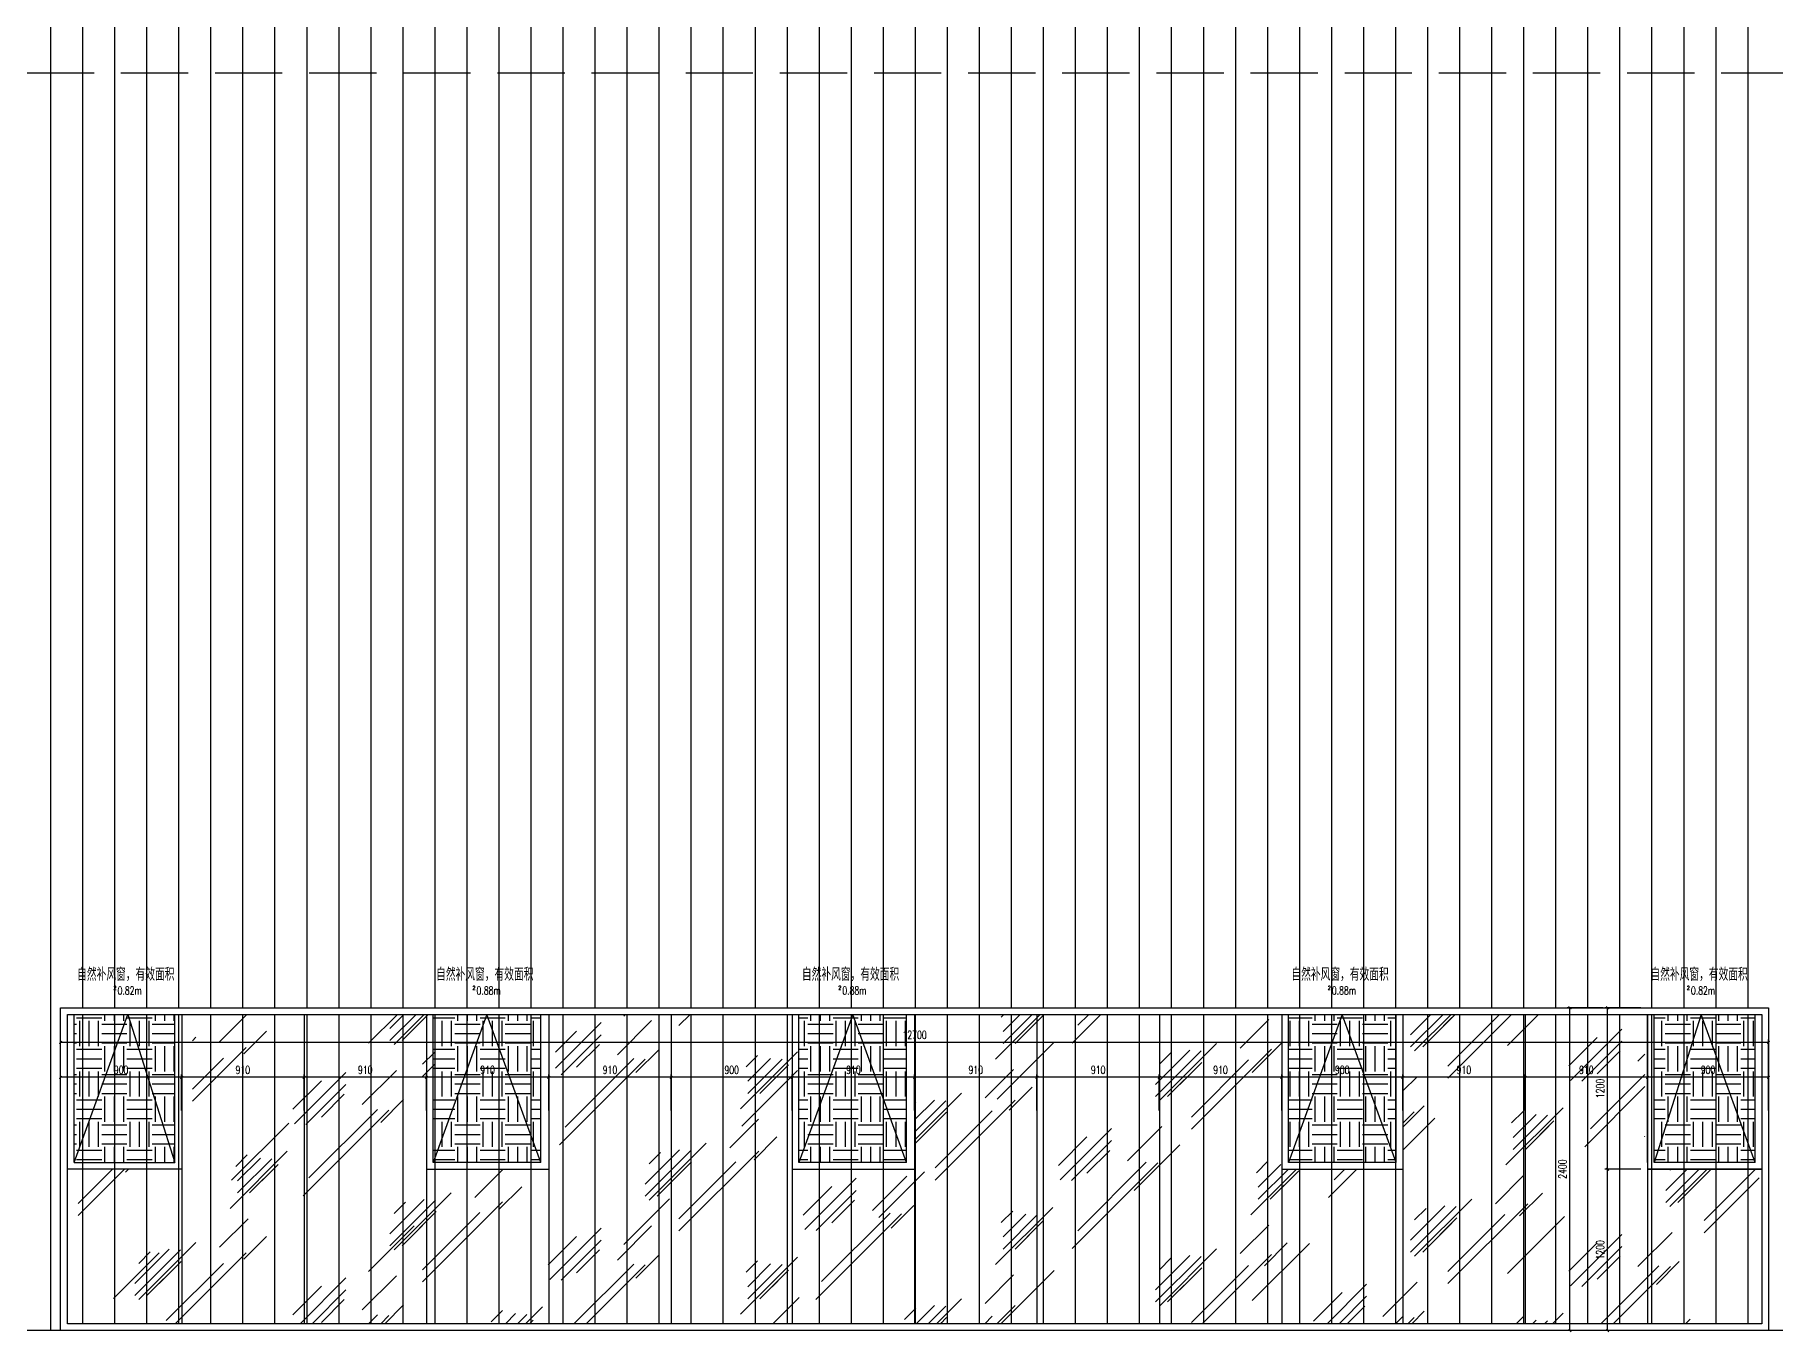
# Model space of a CAD drawing. Extents: x -2377130 to 293730, y -2 to 754590.
# Drawn here: x 65127 to 78069, y 517225 to 526872 of the extents above; entities that cross this region are included whole.
import ezdxf

# ---------------------------------------------------------------- set-up
doc = ezdxf.new("R2010")
doc.units = 0
doc.header["$LTSCALE"] = 1000
doc.header["$MEASUREMENT"] = 0
doc.linetypes.add('__DASH', pattern=[0.35, 0.25, -0.1])
doc.linetypes.add('DOTE', pattern=[2.42, 2, -0.2, 0.02, -0.2])
doc.layers.get('Defpoints').update_dxf_attribs({"color": 210})
for name, color, linetype in [('A-AXIS-DOTE', 14, 'DOTE'), ('A-HATCH-2', 251, 'Continuous'), ('A-LIN-V', 9, 'Continuous'), ('A-WINDOW', 140, 'Continuous'), ('A-门窗表显示尺寸', 160, 'Continuous'), ('SPACE', 7, 'Continuous'), ('SPACE_HATCH', 8, 'Continuous')]:
    doc.layers.add(name, color=color, linetype=linetype)
doc.layers.add('A-WALL-HATCH', color=8, linetype='Continuous', lineweight=13)
doc.layers.add('A-加建区域', color=47, linetype='Continuous', plot=False)
doc.styles.add('_TCH_SPACE', font='SIMPLEX', dxfattribs={"height": 5, "bigfont": 'GBCBIG'})
doc.styles.add('A-DIM_T3', font='SIMPLEX', dxfattribs={"width": 0.705882, "bigfont": 'GBCBIG'})
doc.dimstyles.new('A-DIM&&20', dxfattribs={"dimtxt": 59.5, "dimasz": 20, "dimexe": 20, "dimexo": 20, "dimgap": 25.25, "dimtad": 1, "dimdec": 0, "dimzin": 0, "dimdsep": 46, "dimtxsty": 'A-DIM_T3', "dimblk": 'ARCHTICK', "dimcen": 0.09, "dimclrt": 7, "dimazin": 2, "dimtfac": 1, "dimtdec": 0, "dimtix": 1, "dimtmove": 2, "dimatfit": 3, "dimfxl": 0, "dimtolj": 1, "dimtzin": 0, "dimarcsym": 0})
pattern_1 = [(0, (0, 0), (187.5, 187.5), [187.5, -187.5]), (0, (0, 70.31), (187.5, 187.5), [187.5, -187.5]), (0, (0, 140.62), (187.5, 187.5), [187.5, -187.5]), (90, (23.44, 164.06), (-187.5, 187.5), [187.5, -187.5]), (90, (93.75, 164.06), (-187.5, 187.5), [187.5, -187.5]), (90, (164.06, 164.06), (-187.5, 187.5), [187.5, -187.5])]

# ---------------------------------------------------------------- blocks, each defined once
blk = doc.blocks.new('_ArchTick')
at = {"color": 0, "linetype": 'ByBlock', "const_width": 0.4}
blk.add_lwpolyline([(-0.5, -0.5), (0.5, 0.5)], dxfattribs=at)
blk = doc.blocks.new('*D1554')
at = {"layer": 'A-门窗表显示尺寸', "color": 0, "lineweight": -2}
for p, q in [((76789, 519637), (76522, 519637)), ((76542, 517237), (76542, 519637)), ((76789, 517237), (76522, 517237))]:
    blk.add_line(p, q, dxfattribs=at)
at = {"layer": 'Defpoints', "color": 0}
for p in [(76542, 519637), (76809, 519637), (76809, 517237)]:
    blk.add_point(p, dxfattribs=at)
at = {"layer": 'A-门窗表显示尺寸', "color": 0, "lineweight": -2, "xscale": 20, "yscale": 20, "zscale": 20}
for p, rotation in [((76542, 519637), 90), ((76542, 517237), 270)]:
    blk.add_blockref('_ArchTick', p, dxfattribs=dict(at, rotation=rotation))
at = {"layer": 'A-门窗表显示尺寸', "color": 7, "insert": (76487, 518437), "char_height": 59.5, "attachment_point": 5, "rotation": 90, "style": 'A-DIM_T3'}
blk.add_mtext('\\A1;2400', dxfattribs=at)
blk = doc.blocks.new('*D1555')
at = {"layer": 'A-门窗表显示尺寸', "color": 0, "lineweight": -2}
for p, q in [((65319, 519132), (65319, 519400)), ((78019, 519380), (65319, 519380)), ((78019, 519132), (78019, 519400))]:
    blk.add_line(p, q, dxfattribs=at)
at = {"layer": 'Defpoints', "color": 0}
for p in [(65319, 519380), (65319, 519112), (78019, 519112)]:
    blk.add_point(p, dxfattribs=at)
at = {"layer": 'A-门窗表显示尺寸', "color": 0, "lineweight": -2, "xscale": 20, "yscale": 20, "zscale": 20}
for p, rotation in [((65319, 519380), 180.0000000001045), ((78019, 519380), 1.045563635670987e-10)]:
    blk.add_blockref('_ArchTick', p, dxfattribs=dict(at, rotation=rotation))
at = {"layer": 'A-门窗表显示尺寸', "color": 7, "insert": (71669, 519435), "char_height": 59.5, "attachment_point": 5, "style": 'A-DIM_T3'}
blk.add_mtext('\\A1;12700', dxfattribs=at)
blk = doc.blocks.new('*D1556')
at = {"layer": 'A-门窗表显示尺寸', "color": 0, "lineweight": -2}
for p, q in [((77119, 518872), (77119, 519140)), ((78019, 519120), (77119, 519120)), ((78019, 518872), (78019, 519140))]:
    blk.add_line(p, q, dxfattribs=at)
at = {"layer": 'Defpoints', "color": 0}
for p in [(77119, 519120), (77119, 518852), (78019, 518852)]:
    blk.add_point(p, dxfattribs=at)
at = {"layer": 'A-门窗表显示尺寸', "color": 0, "lineweight": -2, "xscale": 20, "yscale": 20, "zscale": 20}
for p, rotation in [((77119, 519120), 180.0000000001038), ((78019, 519120), 1.037570029893686e-10)]:
    blk.add_blockref('_ArchTick', p, dxfattribs=dict(at, rotation=rotation))
at = {"layer": 'A-门窗表显示尺寸', "color": 7, "insert": (77569, 519175), "char_height": 59.5, "attachment_point": 5, "style": 'A-DIM_T3'}
blk.add_mtext('\\A1;900', dxfattribs=at)
blk = doc.blocks.new('*D1563')
at = {"layer": 'A-门窗表显示尺寸', "color": 0, "lineweight": -2}
for p, q in [((76209, 518872), (76209, 519140)), ((77119, 519120), (76209, 519120)), ((77119, 518872), (77119, 519140))]:
    blk.add_line(p, q, dxfattribs=at)
at = {"layer": 'Defpoints', "color": 0}
for p in [(76209, 519120), (76209, 518852), (77119, 518852)]:
    blk.add_point(p, dxfattribs=at)
at = {"layer": 'A-门窗表显示尺寸', "color": 0, "lineweight": -2, "xscale": 20, "yscale": 20, "zscale": 20}
for p, rotation in [((76209, 519120), 180.0000000001026), ((77119, 519120), 1.025579621227735e-10)]:
    blk.add_blockref('_ArchTick', p, dxfattribs=dict(at, rotation=rotation))
at = {"layer": 'A-门窗表显示尺寸', "color": 7, "insert": (76664, 519175), "char_height": 59.5, "attachment_point": 5, "style": 'A-DIM_T3'}
blk.add_mtext('\\A1;910', dxfattribs=at)
blk = doc.blocks.new('*D1564')
at = {"layer": 'A-门窗表显示尺寸', "color": 0, "lineweight": -2}
for p, q in [((75299, 518872), (75299, 519140)), ((76209, 519120), (75299, 519120)), ((76209, 518872), (76209, 519140))]:
    blk.add_line(p, q, dxfattribs=at)
at = {"layer": 'Defpoints', "color": 0}
for p in [(75299, 519120), (75299, 518852), (76209, 518852)]:
    blk.add_point(p, dxfattribs=at)
at = {"layer": 'A-门窗表显示尺寸', "color": 0, "lineweight": -2, "xscale": 20, "yscale": 20, "zscale": 20}
for p, rotation in [((75299, 519120), 180.0000000001026), ((76209, 519120), 1.025579621227735e-10)]:
    blk.add_blockref('_ArchTick', p, dxfattribs=dict(at, rotation=rotation))
at = {"layer": 'A-门窗表显示尺寸', "color": 7, "insert": (75754, 519175), "char_height": 59.5, "attachment_point": 5, "style": 'A-DIM_T3'}
blk.add_mtext('\\A1;910', dxfattribs=at)
blk = doc.blocks.new('*D1565')
at = {"layer": 'A-门窗表显示尺寸', "color": 0, "lineweight": -2}
for p, q in [((74399, 518872), (74399, 519140)), ((75299, 519120), (74399, 519120)), ((75299, 518872), (75299, 519140))]:
    blk.add_line(p, q, dxfattribs=at)
at = {"layer": 'Defpoints', "color": 0}
for p in [(74399, 519120), (74399, 518852), (75299, 518852)]:
    blk.add_point(p, dxfattribs=at)
at = {"layer": 'A-门窗表显示尺寸', "color": 0, "lineweight": -2, "xscale": 20, "yscale": 20, "zscale": 20}
for p, rotation in [((74399, 519120), 180.0000000001038), ((75299, 519120), 1.037570029893686e-10)]:
    blk.add_blockref('_ArchTick', p, dxfattribs=dict(at, rotation=rotation))
at = {"layer": 'A-门窗表显示尺寸', "color": 7, "insert": (74849, 519175), "char_height": 59.5, "attachment_point": 5, "style": 'A-DIM_T3'}
blk.add_mtext('\\A1;900', dxfattribs=at)
blk = doc.blocks.new('*D1566')
at = {"layer": 'A-门窗表显示尺寸', "color": 0, "lineweight": -2}
for p, q in [((73489, 518872), (73489, 519140)), ((74399, 519120), (73489, 519120)), ((74399, 518872), (74399, 519140))]:
    blk.add_line(p, q, dxfattribs=at)
at = {"layer": 'Defpoints', "color": 0}
for p in [(73489, 519120), (73489, 518852), (74399, 518852)]:
    blk.add_point(p, dxfattribs=at)
at = {"layer": 'A-门窗表显示尺寸', "color": 0, "lineweight": -2, "xscale": 20, "yscale": 20, "zscale": 20}
for p, rotation in [((73489, 519120), 180.0000000001026), ((74399, 519120), 1.025579621227735e-10)]:
    blk.add_blockref('_ArchTick', p, dxfattribs=dict(at, rotation=rotation))
at = {"layer": 'A-门窗表显示尺寸', "color": 7, "insert": (73944, 519175), "char_height": 59.5, "attachment_point": 5, "style": 'A-DIM_T3'}
blk.add_mtext('\\A1;910', dxfattribs=at)
blk = doc.blocks.new('*D1567')
at = {"layer": 'A-门窗表显示尺寸', "color": 0, "lineweight": -2}
for p, q in [((72579, 518872), (72579, 519140)), ((73489, 519120), (72579, 519120)), ((73489, 518872), (73489, 519140))]:
    blk.add_line(p, q, dxfattribs=at)
at = {"layer": 'Defpoints', "color": 0}
for p in [(72579, 519120), (72579, 518852), (73489, 518852)]:
    blk.add_point(p, dxfattribs=at)
at = {"layer": 'A-门窗表显示尺寸', "color": 0, "lineweight": -2, "xscale": 20, "yscale": 20, "zscale": 20}
for p, rotation in [((72579, 519120), 180.0000000001026), ((73489, 519120), 1.025579621227735e-10)]:
    blk.add_blockref('_ArchTick', p, dxfattribs=dict(at, rotation=rotation))
at = {"layer": 'A-门窗表显示尺寸', "color": 7, "insert": (73034, 519175), "char_height": 59.5, "attachment_point": 5, "style": 'A-DIM_T3'}
blk.add_mtext('\\A1;910', dxfattribs=at)
blk = doc.blocks.new('*D1568')
at = {"layer": 'A-门窗表显示尺寸', "color": 0, "lineweight": -2}
for p, q in [((71669, 518872), (71669, 519140)), ((72579, 519120), (71669, 519120)), ((72579, 518872), (72579, 519140))]:
    blk.add_line(p, q, dxfattribs=at)
at = {"layer": 'Defpoints', "color": 0}
for p in [(71669, 519120), (71669, 518852), (72579, 518852)]:
    blk.add_point(p, dxfattribs=at)
at = {"layer": 'A-门窗表显示尺寸', "color": 0, "lineweight": -2, "xscale": 20, "yscale": 20, "zscale": 20}
for p, rotation in [((71669, 519120), 180.0000000001026), ((72579, 519120), 1.025579621227735e-10)]:
    blk.add_blockref('_ArchTick', p, dxfattribs=dict(at, rotation=rotation))
at = {"layer": 'A-门窗表显示尺寸', "color": 7, "insert": (72124, 519175), "char_height": 59.5, "attachment_point": 5, "style": 'A-DIM_T3'}
blk.add_mtext('\\A1;910', dxfattribs=at)
blk = doc.blocks.new('*D1569')
at = {"layer": 'A-门窗表显示尺寸', "color": 0, "lineweight": -2}
for p, q in [((70759, 518872), (70759, 519140)), ((71669, 519120), (70759, 519120)), ((71669, 518872), (71669, 519140))]:
    blk.add_line(p, q, dxfattribs=at)
at = {"layer": 'Defpoints', "color": 0}
for p in [(70759, 519120), (70759, 518852), (71669, 518852)]:
    blk.add_point(p, dxfattribs=at)
at = {"layer": 'A-门窗表显示尺寸', "color": 0, "lineweight": -2, "xscale": 20, "yscale": 20, "zscale": 20}
for p, rotation in [((70759, 519120), 180.0000000001026), ((71669, 519120), 1.025579621227735e-10)]:
    blk.add_blockref('_ArchTick', p, dxfattribs=dict(at, rotation=rotation))
at = {"layer": 'A-门窗表显示尺寸', "color": 7, "insert": (71214, 519175), "char_height": 59.5, "attachment_point": 5, "style": 'A-DIM_T3'}
blk.add_mtext('\\A1;910', dxfattribs=at)
blk = doc.blocks.new('*D1570')
at = {"layer": 'A-门窗表显示尺寸', "color": 0, "lineweight": -2}
for p, q in [((69859, 518872), (69859, 519140)), ((70759, 519120), (69859, 519120)), ((70759, 518872), (70759, 519140))]:
    blk.add_line(p, q, dxfattribs=at)
at = {"layer": 'Defpoints', "color": 0}
for p in [(69859, 519120), (69859, 518852), (70759, 518852)]:
    blk.add_point(p, dxfattribs=at)
at = {"layer": 'A-门窗表显示尺寸', "color": 0, "lineweight": -2, "xscale": 20, "yscale": 20, "zscale": 20}
for p, rotation in [((69859, 519120), 180.0000000001038), ((70759, 519120), 1.037570029893686e-10)]:
    blk.add_blockref('_ArchTick', p, dxfattribs=dict(at, rotation=rotation))
at = {"layer": 'A-门窗表显示尺寸', "color": 7, "insert": (70309, 519175), "char_height": 59.5, "attachment_point": 5, "style": 'A-DIM_T3'}
blk.add_mtext('\\A1;900', dxfattribs=at)
blk = doc.blocks.new('*D1571')
at = {"layer": 'A-门窗表显示尺寸', "color": 0, "lineweight": -2}
for p, q in [((68949, 518872), (68949, 519140)), ((69859, 519120), (68949, 519120)), ((69859, 518872), (69859, 519140))]:
    blk.add_line(p, q, dxfattribs=at)
at = {"layer": 'Defpoints', "color": 0}
for p in [(68949, 519120), (68949, 518852), (69859, 518852)]:
    blk.add_point(p, dxfattribs=at)
at = {"layer": 'A-门窗表显示尺寸', "color": 0, "lineweight": -2, "xscale": 20, "yscale": 20, "zscale": 20}
for p, rotation in [((68949, 519120), 180.0000000001026), ((69859, 519120), 1.025579621227735e-10)]:
    blk.add_blockref('_ArchTick', p, dxfattribs=dict(at, rotation=rotation))
at = {"layer": 'A-门窗表显示尺寸', "color": 7, "insert": (69404, 519175), "char_height": 59.5, "attachment_point": 5, "style": 'A-DIM_T3'}
blk.add_mtext('\\A1;910', dxfattribs=at)
blk = doc.blocks.new('*D1557')
at = {"layer": 'A-门窗表显示尺寸', "color": 0, "lineweight": -2}
for p, q in [((68039, 518872), (68039, 519140)), ((68949, 519120), (68039, 519120)), ((68949, 518872), (68949, 519140))]:
    blk.add_line(p, q, dxfattribs=at)
at = {"layer": 'Defpoints', "color": 0}
for p in [(68039, 519120), (68039, 518852), (68949, 518852)]:
    blk.add_point(p, dxfattribs=at)
at = {"layer": 'A-门窗表显示尺寸', "color": 0, "lineweight": -2, "xscale": 20, "yscale": 20, "zscale": 20}
for p, rotation in [((68039, 519120), 180.0000000001026), ((68949, 519120), 1.025579621227735e-10)]:
    blk.add_blockref('_ArchTick', p, dxfattribs=dict(at, rotation=rotation))
at = {"layer": 'A-门窗表显示尺寸', "color": 7, "insert": (68494, 519175), "char_height": 59.5, "attachment_point": 5, "style": 'A-DIM_T3'}
blk.add_mtext('\\A1;910', dxfattribs=at)
blk = doc.blocks.new('*D1558')
at = {"layer": 'A-门窗表显示尺寸', "color": 0, "lineweight": -2}
for p, q in [((67129, 518872), (67129, 519140)), ((68039, 519120), (67129, 519120)), ((68039, 518872), (68039, 519140))]:
    blk.add_line(p, q, dxfattribs=at)
at = {"layer": 'Defpoints', "color": 0}
for p in [(67129, 519120), (67129, 518852), (68039, 518852)]:
    blk.add_point(p, dxfattribs=at)
at = {"layer": 'A-门窗表显示尺寸', "color": 0, "lineweight": -2, "xscale": 20, "yscale": 20, "zscale": 20}
for p, rotation in [((67129, 519120), 180.0000000001026), ((68039, 519120), 1.025579621227735e-10)]:
    blk.add_blockref('_ArchTick', p, dxfattribs=dict(at, rotation=rotation))
at = {"layer": 'A-门窗表显示尺寸', "color": 7, "insert": (67584, 519175), "char_height": 59.5, "attachment_point": 5, "style": 'A-DIM_T3'}
blk.add_mtext('\\A1;910', dxfattribs=at)
blk = doc.blocks.new('*D1559')
at = {"layer": 'A-门窗表显示尺寸', "color": 0, "lineweight": -2}
for p, q in [((66219, 518872), (66219, 519140)), ((67129, 519120), (66219, 519120)), ((67129, 518872), (67129, 519140))]:
    blk.add_line(p, q, dxfattribs=at)
at = {"layer": 'Defpoints', "color": 0}
for p in [(66219, 519120), (66219, 518852), (67129, 518852)]:
    blk.add_point(p, dxfattribs=at)
at = {"layer": 'A-门窗表显示尺寸', "color": 0, "lineweight": -2, "xscale": 20, "yscale": 20, "zscale": 20}
for p, rotation in [((66219, 519120), 180.0000000001026), ((67129, 519120), 1.025579621227735e-10)]:
    blk.add_blockref('_ArchTick', p, dxfattribs=dict(at, rotation=rotation))
at = {"layer": 'A-门窗表显示尺寸', "color": 7, "insert": (66674, 519175), "char_height": 59.5, "attachment_point": 5, "style": 'A-DIM_T3'}
blk.add_mtext('\\A1;910', dxfattribs=at)
blk = doc.blocks.new('*D1560')
at = {"layer": 'A-门窗表显示尺寸', "color": 0, "lineweight": -2}
for p, q in [((65319, 518872), (65319, 519140)), ((66219, 519120), (65319, 519120)), ((66219, 518872), (66219, 519140))]:
    blk.add_line(p, q, dxfattribs=at)
at = {"layer": 'Defpoints', "color": 0}
for p in [(65319, 519120), (65319, 518852), (66219, 518852)]:
    blk.add_point(p, dxfattribs=at)
at = {"layer": 'A-门窗表显示尺寸', "color": 0, "lineweight": -2, "xscale": 20, "yscale": 20, "zscale": 20}
for p, rotation in [((65319, 519120), 180.0000000001038), ((66219, 519120), 1.037570029893686e-10)]:
    blk.add_blockref('_ArchTick', p, dxfattribs=dict(at, rotation=rotation))
at = {"layer": 'A-门窗表显示尺寸', "color": 7, "insert": (65769, 519175), "char_height": 59.5, "attachment_point": 5, "style": 'A-DIM_T3'}
blk.add_mtext('\\A1;900', dxfattribs=at)
blk = doc.blocks.new('*D1561')
at = {"layer": 'A-门窗表显示尺寸', "color": 0, "lineweight": -2}
for p, q in [((77069, 518437), (76802, 518437)), ((76822, 517237), (76822, 518437)), ((77069, 517237), (76802, 517237))]:
    blk.add_line(p, q, dxfattribs=at)
at = {"layer": 'Defpoints', "color": 0}
for p in [(76822, 518437), (77089, 518437), (77089, 517237)]:
    blk.add_point(p, dxfattribs=at)
at = {"layer": 'A-门窗表显示尺寸', "color": 0, "lineweight": -2, "xscale": 20, "yscale": 20, "zscale": 20}
for p, rotation in [((76822, 518437), 90), ((76822, 517237), 270)]:
    blk.add_blockref('_ArchTick', p, dxfattribs=dict(at, rotation=rotation))
at = {"layer": 'A-门窗表显示尺寸', "color": 7, "insert": (76767, 517837), "char_height": 59.5, "attachment_point": 5, "rotation": 90, "style": 'A-DIM_T3'}
blk.add_mtext('\\A1;1200', dxfattribs=at)
blk = doc.blocks.new('*D1562')
at = {"layer": 'A-门窗表显示尺寸', "color": 0, "lineweight": -2}
for p, q in [((77069, 519637), (76802, 519637)), ((76822, 518437), (76822, 519637)), ((77069, 518437), (76802, 518437))]:
    blk.add_line(p, q, dxfattribs=at)
at = {"layer": 'Defpoints', "color": 0}
for p in [(76822, 519637), (77089, 519637), (77089, 518437)]:
    blk.add_point(p, dxfattribs=at)
at = {"layer": 'A-门窗表显示尺寸', "color": 0, "lineweight": -2, "xscale": 20, "yscale": 20, "zscale": 20}
for p, rotation in [((76822, 519637), 90), ((76822, 518437), 270)]:
    blk.add_blockref('_ArchTick', p, dxfattribs=dict(at, rotation=rotation))
at = {"layer": 'A-门窗表显示尺寸', "color": 7, "insert": (76767, 519037), "char_height": 59.5, "attachment_point": 5, "rotation": 90, "style": 'A-DIM_T3'}
blk.add_mtext('\\A1;1200', dxfattribs=at)

msp = doc.modelspace()

# ---------------------------------------------------------------- hatches: boundary and pattern name
at = {"layer": 'A-WALL-HATCH'}
h = msp.add_hatch(dxfattribs=at)
h.set_pattern_fill('玻璃2', color=8, scale=100)
h.set_pattern_definition([(45, (1845629.7, 60), (0, 1527.35065), [600, -360, 600, -360, 240, -523.28157]), (45, (1845599.7, 90), (0, 1527.35065), [480, -600, 360, -360, 420, -463.28157]), (45, (1845599.7, 180), (0, 1527.35065), [360, -720, 240, -360, 540, -463.28157]), (45, (1845689.7, 90), (0, 1527.35065), [360, -720, 300, -1303.2815]), (45, (1845779.7, 180), (0, 1527.35065), [180, -900, 120, -1483.2815]), (45, (1845629.7, 330), (0, 1527.35065), [120, -900, 120, -480, 300, -763.28157]), (45, (1846169.7, 240), (0, 1527.35065), [600, -900, 720, -475.2816]), (45, (1846169.7, 150), (0, 1527.35065), [840, -600, 900, -355.2816]), (45, (1846319.7, 270), (0, -1697.0563), [600, -840, 480, -763.2816]), (45, (1846229.7, 450), (0, 1527.35065), [300, -1200, 360, -823.2816]), (45, (1846409.7, 360), (0, 1527.35065), [240, -1200, 240, -1003.2815])])
h.paths.add_polyline_path([(77949.3, 517287.5), (65449.3, 517287.5), (65449.3, 518437.5), (66299.3, 518437.5), (66299.3, 519587.5), (68099.3, 519587.5), (68099.3, 518437.5), (68999.3, 518437.5), (68999.3, 519587.5), (70799.3, 519587.5), (70799.3, 518437.5), (71669.3, 518437.5), (71669.3, 519587.5), (74399.3, 519587.5), (74399.3, 518437.5), (75299.3, 518437.5), (75299.3, 519587.5), (77099.3, 519587.5), (77099.3, 518437.5), (77949.3, 518437.5)])
at = {"layer": 'SPACE_HATCH'}
h = msp.add_hatch(dxfattribs=at)
h.set_pattern_fill('土壤', color=8, scale=50, style=0)
h.set_pattern_definition(pattern_1)
h.paths.add_polyline_path([(66169.3, 518487.5), (65419.3, 518487.5), (65419.3, 519587.5), (66169.3, 519587.5)])
h = msp.add_hatch(dxfattribs=at)
h.set_pattern_fill('土壤', color=8, scale=50, style=0)
h.set_pattern_definition(pattern_1)
h.paths.add_polyline_path([(68089.3, 518487.5), (68889.3, 518487.5), (68889.3, 519587.5), (68089.3, 519587.5)])
h = msp.add_hatch(dxfattribs=at)
h.set_pattern_fill('土壤', color=8, scale=50, style=0)
h.set_pattern_definition(pattern_1)
h.paths.add_polyline_path([(68089.3, 518487.5), (68889.3, 518487.5), (68889.3, 519587.5), (68089.3, 519587.5)])
h = msp.add_hatch(dxfattribs=at)
h.set_pattern_fill('土壤', color=8, scale=50, style=0)
h.set_pattern_definition(pattern_1)
h.paths.add_polyline_path([(70809.3, 518487.5), (71609.3, 518487.5), (71609.3, 519587.5), (70809.3, 519587.5)])
h = msp.add_hatch(dxfattribs=at)
h.set_pattern_fill('土壤', color=8, scale=50, style=0)
h.set_pattern_definition(pattern_1)
h.paths.add_polyline_path([(70809.3, 518487.5), (71609.3, 518487.5), (71609.3, 519587.5), (70809.3, 519587.5)])
h = msp.add_hatch(dxfattribs=at)
h.set_pattern_fill('土壤', color=8, scale=50, style=0)
h.set_pattern_definition(pattern_1)
h.paths.add_polyline_path([(74449.3, 518487.5), (75249.3, 518487.5), (75249.3, 519587.5), (74449.3, 519587.5)])
h = msp.add_hatch(dxfattribs=at)
h.set_pattern_fill('土壤', color=8, scale=50, style=0)
h.set_pattern_definition(pattern_1)
h.paths.add_polyline_path([(74449.3, 518487.5), (75249.3, 518487.5), (75249.3, 519587.5), (74449.3, 519587.5)])
h = msp.add_hatch(dxfattribs=at)
h.set_pattern_fill('土壤', color=8, scale=50, style=0)
h.set_pattern_definition(pattern_1)
h.paths.add_polyline_path([(77169.3, 518487.5), (77919.3, 518487.5), (77919.3, 519587.5), (77169.3, 519587.5)])

# ---------------------------------------------------------------- linework, layer by layer
at = {"layer": 'A-AXIS-DOTE', "color": 8, "linetype": '__DASH', "ltscale": 2}
msp.add_line((176167.5, 517237.5), (-23524.5, 517237.5), dxfattribs=at)
at = {"layer": 'A-HATCH-2', "color": 8, "linetype": 'Continuous'}
for p, q in [((65246.3, 517237.5), (65246.3, 535687.5)), ((65484.4, 519637.5), (65484.4, 535687.5)), ((65722.5, 519637.5), (65722.5, 535687.5)), ((65960.6, 519637.5), (65960.6, 535687.5)), ((66198.8, 519637.5), (66198.8, 535687.5)), ((66436.9, 519637.5), (66436.9, 535687.5)), ((66675, 519637.5), (66675, 535687.5)), ((66913.1, 519637.5), (66913.1, 535687.5)), ((67151.3, 519637.5), (67151.3, 535687.5)), ((67389.4, 519637.5), (67389.4, 535687.5)), ((67627.5, 519637.5), (67627.5, 535687.5)), ((67865.6, 519637.5), (67865.6, 535687.5)), ((68103.8, 519637.5), (68103.8, 535687.5)), ((68341.9, 519637.5), (68341.9, 535687.5)), ((68580, 519637.5), (68580, 535687.5)), ((68818.1, 519637.5), (68818.1, 535687.5)), ((69056.3, 519637.5), (69056.3, 535687.5)), ((69294.4, 519637.5), (69294.4, 535687.5)), ((69532.5, 519637.5), (69532.5, 535687.5)), ((69770.6, 519637.5), (69770.6, 535687.5)), ((70008.8, 519637.5), (70008.8, 535687.5)), ((70246.9, 519637.5), (70246.9, 535687.5)), ((70485, 519637.5), (70485, 535687.5)), ((70723.1, 519637.5), (70723.1, 535687.5)), ((70961.3, 519637.5), (70961.3, 535687.5)), ((71199.4, 519637.5), (71199.4, 535687.5)), ((71437.5, 519637.5), (71437.5, 535687.5)), ((71675.6, 519637.5), (71675.6, 535687.5)), ((71913.8, 519637.5), (71913.8, 535687.5)), ((72151.9, 519637.5), (72151.9, 535687.5)), ((72390, 519637.5), (72390, 535687.5)), ((72628.1, 519637.5), (72628.1, 535687.5)), ((72866.3, 519637.5), (72866.3, 535687.5)), ((73104.4, 519637.5), (73104.4, 535687.5)), ((73342.5, 519637.5), (73342.5, 535687.5)), ((73580.6, 519637.5), (73580.6, 535687.5)), ((73818.8, 519637.5), (73818.8, 535687.5)), ((74056.9, 519637.5), (74056.9, 535687.5)), ((74295, 519637.5), (74295, 535687.5)), ((74533.1, 519637.5), (74533.1, 535687.5)), ((74771.3, 519637.5), (74771.3, 535687.5)), ((75009.4, 519637.5), (75009.4, 535687.5)), ((75247.5, 519637.5), (75247.5, 535687.5)), ((75485.6, 519637.5), (75485.6, 535687.5)), ((75723.8, 519637.5), (75723.8, 535687.5)), ((75961.9, 519637.5), (75961.9, 535687.5)), ((76200, 519637.5), (76200, 535687.5)), ((76438.1, 519637.5), (76438.1, 535687.5)), ((76676.3, 519637.5), (76676.3, 535687.5)), ((76914.4, 519637.5), (76914.4, 535687.5)), ((77152.5, 519637.5), (77152.5, 535687.5)), ((77390.6, 519637.5), (77390.6, 535687.5)), ((77628.8, 519637.5), (77628.8, 535687.5)), ((77866.9, 519637.5), (77866.9, 535687.5)), ((65484.4, 517287.5), (65484.4, 519587.5)), ((65722.5, 517287.5), (65722.5, 519587.5)), ((65960.6, 517287.5), (65960.6, 519587.5)), ((66198.8, 517287.5), (66198.8, 519587.5)), ((66436.9, 517287.5), (66436.9, 519587.5)), ((66675, 517287.5), (66675, 519587.5)), ((66913.1, 517287.5), (66913.1, 519587.5)), ((67151.3, 517287.5), (67151.3, 519587.5)), ((67389.4, 517287.5), (67389.4, 519587.5)), ((67627.5, 517287.5), (67627.5, 519587.5)), ((67865.6, 517287.5), (67865.6, 519587.5)), ((68103.8, 517287.5), (68103.8, 519587.5)), ((68341.9, 517287.5), (68341.9, 519587.5)), ((68580, 517287.5), (68580, 519587.5)), ((68818.1, 517287.5), (68818.1, 519587.5)), ((69056.3, 517287.5), (69056.3, 519587.5)), ((69294.4, 517287.5), (69294.4, 519587.5)), ((69532.5, 517287.5), (69532.5, 519587.5)), ((69770.6, 517287.5), (69770.6, 519587.5)), ((70008.8, 517287.5), (70008.8, 519587.5)), ((70246.9, 517287.5), (70246.9, 519587.5)), ((70485, 517287.5), (70485, 519587.5)), ((70723.1, 517287.5), (70723.1, 519587.5)), ((70961.3, 517287.5), (70961.3, 519587.5)), ((71199.4, 517287.5), (71199.4, 519587.5)), ((71437.5, 517287.5), (71437.5, 519587.5)), ((71675.6, 517287.5), (71675.6, 519587.5)), ((71913.8, 517287.5), (71913.8, 519587.5)), ((72151.9, 517287.5), (72151.9, 519587.5)), ((72390, 517287.5), (72390, 519587.5)), ((72628.1, 517287.5), (72628.1, 519587.5)), ((72866.3, 517287.5), (72866.3, 519587.5)), ((73104.4, 517287.5), (73104.4, 519587.5)), ((73342.5, 517287.5), (73342.5, 519587.5)), ((73580.6, 517287.5), (73580.6, 519587.5)), ((73818.8, 517287.5), (73818.8, 519587.5)), ((74056.9, 517287.5), (74056.9, 519587.5)), ((74295, 517287.5), (74295, 519587.5)), ((74533.1, 517287.5), (74533.1, 519587.5)), ((74771.3, 517287.5), (74771.3, 519587.5)), ((75009.4, 517287.5), (75009.4, 519587.5)), ((75247.5, 517287.5), (75247.5, 519587.5)), ((75485.6, 517287.5), (75485.6, 519587.5)), ((75723.8, 517287.5), (75723.8, 519587.5)), ((75961.9, 517287.5), (75961.9, 519587.5)), ((76200, 517287.5), (76200, 519587.5)), ((76438.1, 517287.5), (76438.1, 519587.5)), ((76676.3, 517287.5), (76676.3, 519587.5)), ((76914.4, 517287.5), (76914.4, 519587.5)), ((77152.5, 517287.5), (77152.5, 519587.5)), ((77390.6, 517287.5), (77390.6, 519587.5)), ((77628.8, 517287.5), (77628.8, 519587.5)), ((77866.9, 517287.5), (77866.9, 519587.5))]:
    msp.add_line(p, q, dxfattribs=at)
at = {"layer": 'A-LIN-V', "color": 8}
msp.add_line((168419.3, 517237.5), (-17280.7, 517237.5), dxfattribs=at)
at = {"layer": 'A-WINDOW', "color": 8}
for p, q in [((65419.3, 518487.5), (65419.3, 519587.5)), ((66169.3, 518487.5), (66169.3, 519587.5)), ((66219.3, 519587.5), (66219.3, 517287.5)), ((67129.3, 519587.5), (67129.3, 517287.5)), ((68039.3, 519587.5), (68039.3, 517287.5)), ((68089.3, 518487.5), (68089.3, 519587.5)), ((68889.3, 518487.5), (68889.3, 519587.5)), ((68949.3, 519587.5), (68949.3, 517287.5)), ((69859.3, 519587.5), (69859.3, 517287.5)), ((70759.3, 519587.5), (70759.3, 517287.5)), ((70809.3, 518487.5), (70809.3, 519587.5)), ((71609.3, 518487.5), (71609.3, 519587.5)), ((71669.3, 519587.5), (71669.3, 517287.5)), ((72579.3, 519587.5), (72579.3, 517287.5)), ((73489.3, 519587.5), (73489.3, 517287.5)), ((74399.3, 519587.5), (74399.3, 517287.5)), ((74449.3, 518487.5), (74449.3, 519587.5)), ((75249.3, 518487.5), (75249.3, 519587.5)), ((75299.3, 519587.5), (75299.3, 517287.5)), ((76209.3, 519587.5), (76209.3, 517287.5)), ((77119.3, 519587.5), (77119.3, 517287.5)), ((77119.3, 518487.5), (77119.3, 519587.5)), ((77169.3, 518487.5), (77169.3, 519587.5)), ((77919.3, 518487.5), (77919.3, 519587.5)), ((66219.3, 518437.5), (65369.3, 518437.5)), ((65419.3, 518487.5), (66169.3, 518487.5)), ((68039.3, 518437.5), (68949.3, 518437.5)), ((68889.3, 518487.5), (68089.3, 518487.5)), ((70759.3, 518437.5), (71669.3, 518437.5)), ((71609.3, 518487.5), (70809.3, 518487.5)), ((74399.3, 518437.5), (75299.3, 518437.5)), ((75249.3, 518487.5), (74449.3, 518487.5)), ((77969.3, 518437.5), (77119.3, 518437.5)), ((77119.3, 518437.5), (77969.3, 518437.5)), ((77919.3, 518487.5), (77169.3, 518487.5))]:
    msp.add_line(p, q, dxfattribs=at)
for points in [[(78019.3, 517237.5), (65319.3, 517237.5), (65319.3, 519637.5), (78019.3, 519637.5)], [(77969.3, 517287.5), (65369.3, 517287.5), (65369.3, 519587.5), (77969.3, 519587.5)]]:
    msp.add_lwpolyline(points, close=True, dxfattribs=at)
for points in [[(65419.3, 518487.5), (65819.5, 519587.5), (66169.3, 518487.5)], [(68889.3, 518487.5), (68489.2, 519587.5), (68089.3, 518487.5)], [(71609.3, 518487.5), (71209.2, 519587.5), (70809.3, 518487.5)], [(75249.3, 518487.5), (74849.2, 519587.5), (74449.3, 518487.5)], [(77919.3, 518487.5), (77519.2, 519587.5), (77169.3, 518487.5)]]:
    msp.add_lwpolyline(points, dxfattribs=at)
at = {"layer": 'A-加建区域', "color": 8, "linetype": '__DASH', "ltscale": 2}
msp.add_line((176167.5, 526587.5), (-23524.5, 526587.5), dxfattribs=at)

# ---------------------------------------------------------------- texts
at = {"layer": 'SPACE', "color": 8, "style": '_TCH_SPACE'}
for p in [(65442.1, 519837.5), (68111.3, 519837.5), (68111.3, 519837.5), (70831.3, 519837.5), (70831.3, 519837.5), (74471.3, 519837.5), (74471.3, 519837.5), (77141.3, 519837.5)]:
    msp.add_text('自然补风窗，有效面积', height=96.45, dxfattribs=at).set_placement(p)
at = {"layer": 'SPACE', "color": 8, "style": '_TCH_SPACE', "width": 0.705882}
for s, height, p in [('2', 29.8, (65712.7, 519770.1)), ('0.82m', 59.5, (65742.7, 519735.1)), ('2', 29.8, (68381.9, 519770.1)), ('2', 29.8, (68381.9, 519770.1)), ('0.88m', 59.5, (68411.9, 519735.1)), ('0.88m', 59.5, (68411.9, 519735.1)), ('2', 29.8, (71101.9, 519770.1)), ('2', 29.8, (71101.9, 519770.1)), ('0.88m', 59.5, (71131.9, 519735.1)), ('0.88m', 59.5, (71131.9, 519735.1)), ('2', 29.8, (74741.9, 519770.1)), ('2', 29.8, (74741.9, 519770.1)), ('0.88m', 59.5, (74771.9, 519735.1)), ('0.88m', 59.5, (74771.9, 519735.1)), ('2', 29.8, (77411.9, 519770.1)), ('0.82m', 59.5, (77441.9, 519735.1))]:
    msp.add_text(s, height=height, dxfattribs=at).set_placement(p)

# ---------------------------------------------------------------- dimensions: what is measured, and where the dimension line sits
at = {"layer": 'A-门窗表显示尺寸', "color": 8}
for p1, p2, distance, picture, middle in [((76809.3, 517237.5), (76809.3, 519637.5), 267.5, '*D1554', (76486.9, 518437.5)), ((77089.3, 518437.5), (77089.3, 519637.5), 267.5, '*D1562', (76766.9, 519037.5)), ((78019.3, 519112.3), (65319.3, 519112.3), -267.5, '*D1555', (71669.3, 519434.7)), ((66219.3, 518852.3), (65319.3, 518852.3), -267.5, '*D1560', (65769.3, 519174.7)), ((67129.3, 518852.3), (66219.3, 518852.3), -267.5, '*D1559', (66674.3, 519174.7)), ((68039.3, 518852.3), (67129.3, 518852.3), -267.5, '*D1558', (67584.3, 519174.7)), ((68949.3, 518852.3), (68039.3, 518852.3), -267.5, '*D1557', (68494.3, 519174.7)), ((69859.3, 518852.3), (68949.3, 518852.3), -267.5, '*D1571', (69404.3, 519174.7)), ((70759.3, 518852.3), (69859.3, 518852.3), -267.5, '*D1570', (70309.3, 519174.7)), ((71669.3, 518852.3), (70759.3, 518852.3), -267.5, '*D1569', (71214.3, 519174.7)), ((72579.3, 518852.3), (71669.3, 518852.3), -267.5, '*D1568', (72124.3, 519174.7)), ((73489.3, 518852.3), (72579.3, 518852.3), -267.5, '*D1567', (73034.3, 519174.7)), ((74399.3, 518852.3), (73489.3, 518852.3), -267.5, '*D1566', (73944.3, 519174.7)), ((75299.3, 518852.3), (74399.3, 518852.3), -267.5, '*D1565', (74849.3, 519174.7)), ((76209.3, 518852.3), (75299.3, 518852.3), -267.5, '*D1564', (75754.3, 519174.7)), ((77119.3, 518852.3), (76209.3, 518852.3), -267.5, '*D1563', (76664.3, 519174.7)), ((78019.3, 518852.3), (77119.3, 518852.3), -267.5, '*D1556', (77569.3, 519174.7)), ((77089.3, 517237.5), (77089.3, 518437.5), 267.5, '*D1561', (76766.9, 517837.5))]:
    dim = msp.add_aligned_dim(p1=p1, p2=p2, distance=distance, dimstyle='A-DIM&&20', dxfattribs=at)
    dim.commit()
    dim.dimension.update_dxf_attribs({"geometry": picture, "text_midpoint": middle})

doc.saveas('drawing.dxf')
